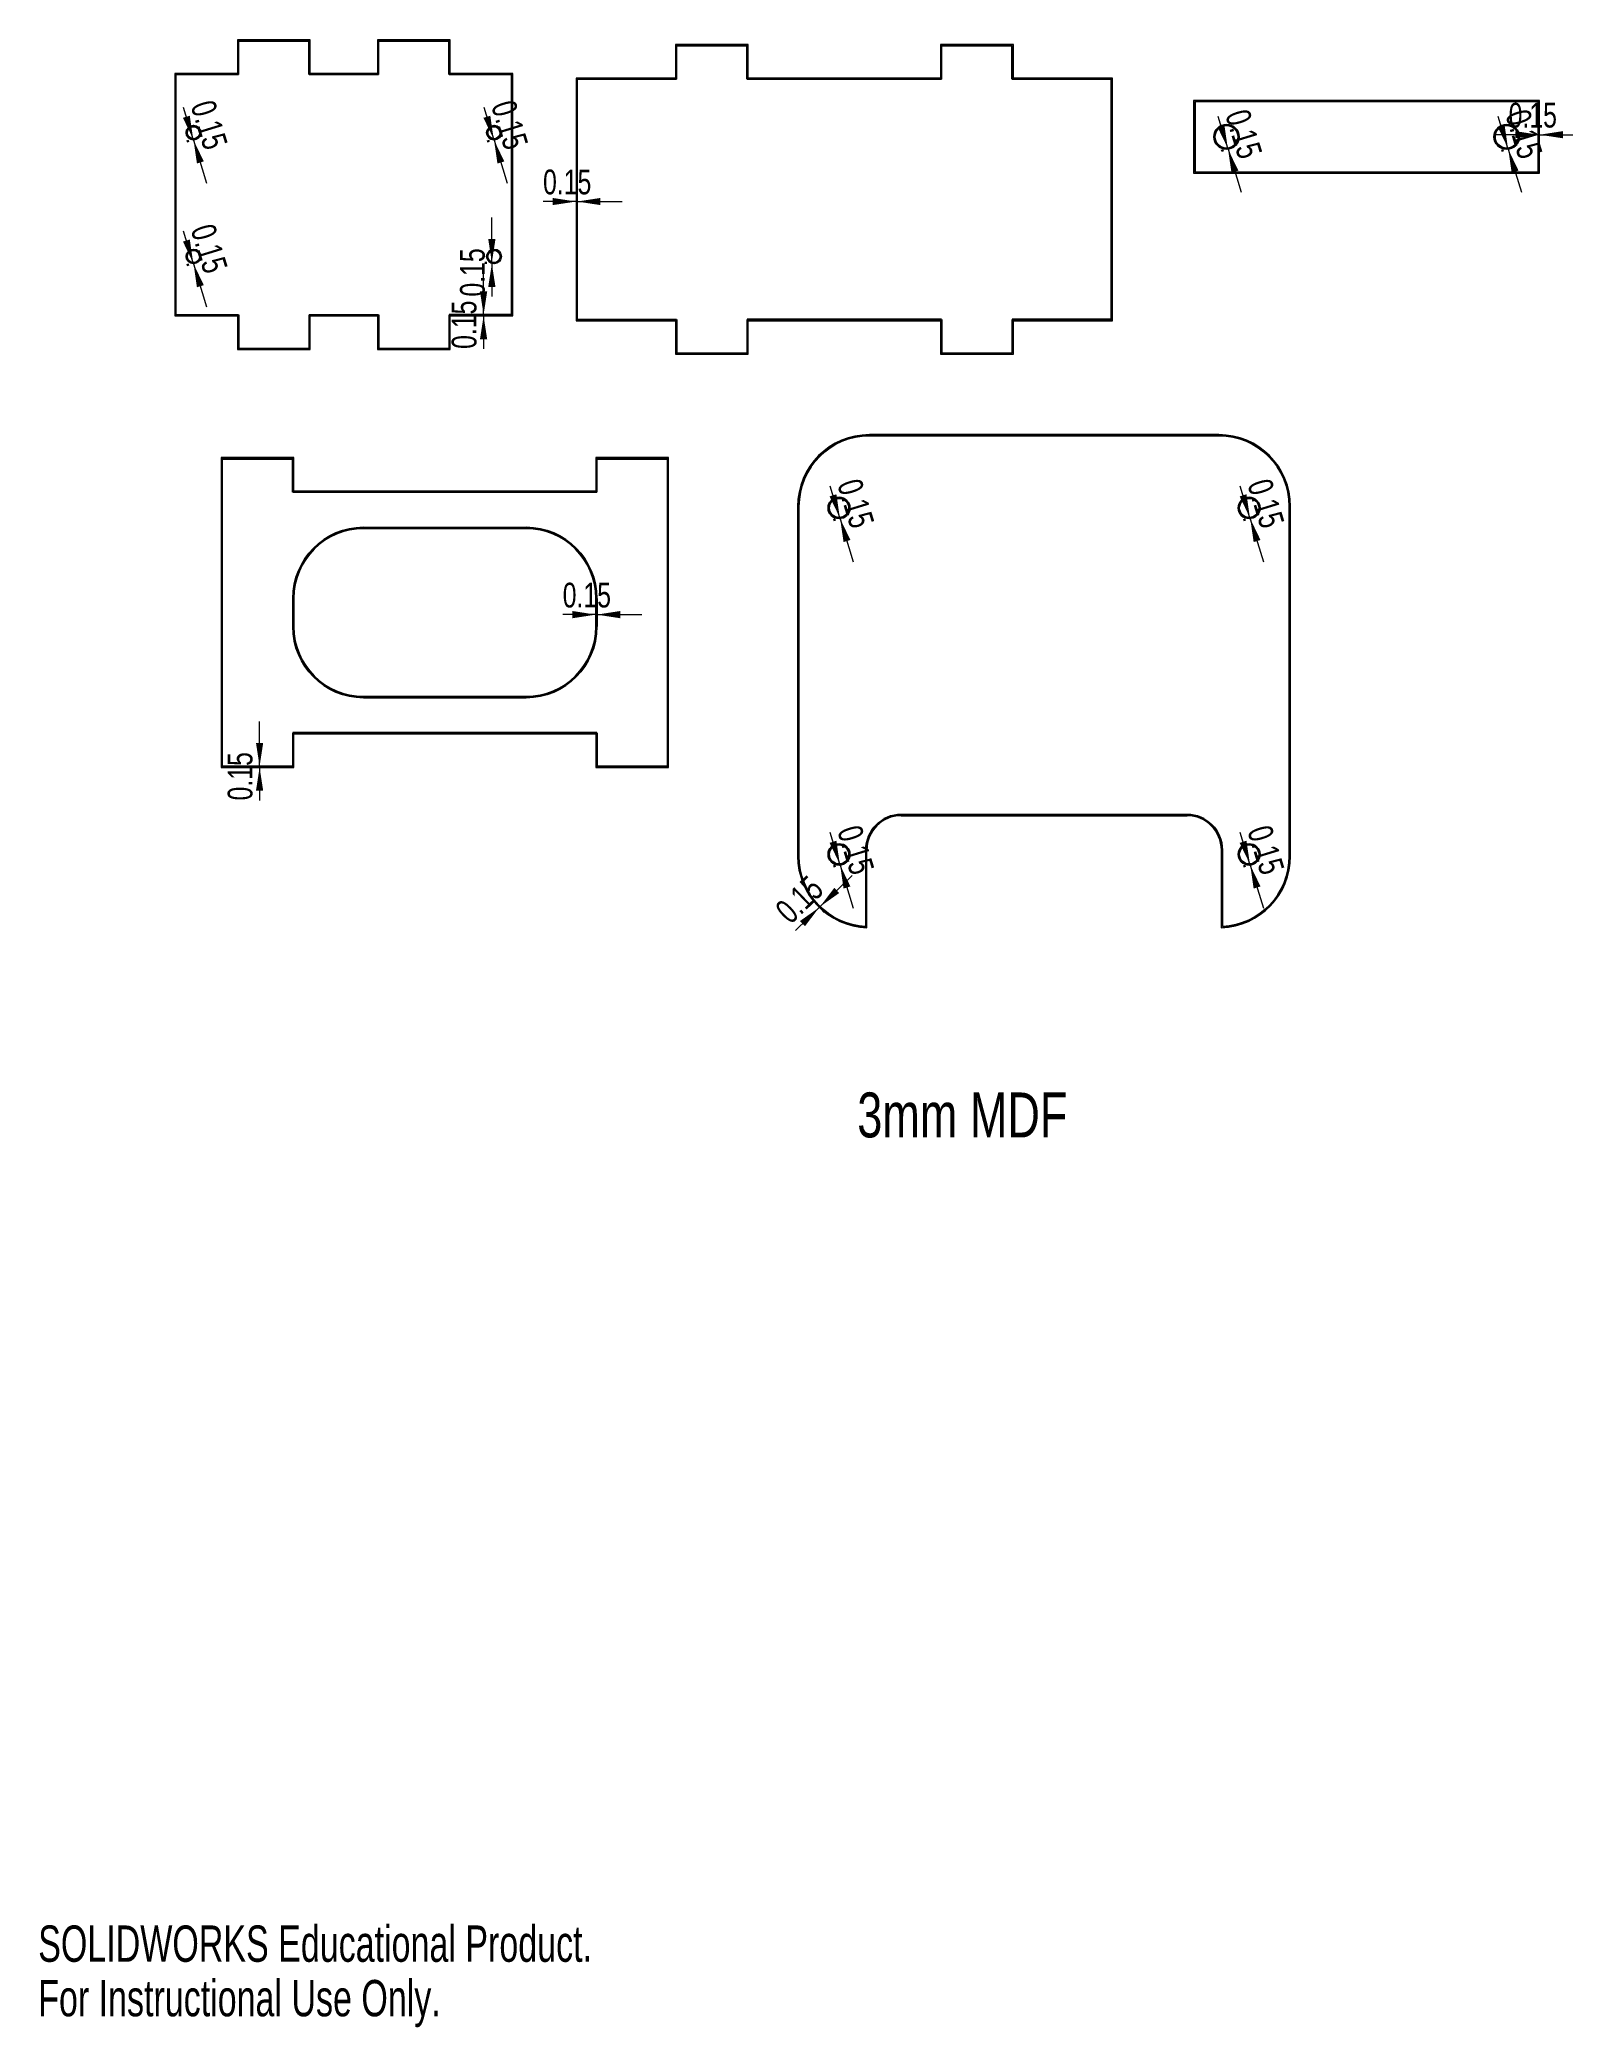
# Model space of a CAD drawing. Header units: millimetres. Extents: x 0 to 217, y 0 to 281.
import ezdxf

# ---------------------------------------------------------------- set-up
doc = ezdxf.new("R2010")
doc.units = ezdxf.units.MM
doc.styles.add('SLDTEXTSTYLE0', font='TXT', dxfattribs={"width": 0.75})
doc.styles.add('SLDTEXTSTYLE1', font='TXT', dxfattribs={"width": 0.7})
doc.dimstyles.new('SLDDIMSTYLE0', dxfattribs={"dimtxt": 3.5, "dimasz": 3.302, "dimexe": 0, "dimexo": 0.0625, "dimgap": 0.875, "dimtad": 1, "dimrnd": 1e-09, "dimdsep": 46, "dimtxsty": 'SLDTEXTSTYLE0', "dimsah": 1, "dimcen": 0.09, "dimadec": 0, "dimazin": 2, "dimtfac": 1, "dimtmove": 0, "dimatfit": 0, "dimfxl": 1, "dimfrac": 2, "dimtolj": 1, "dimtzin": 12, "dimarcsym": 0})

# ---------------------------------------------------------------- blocks, each defined once
blk = doc.blocks.new('_D')
at = {"color": 7, "linetype": 'Continuous', "lineweight": 0}
for p, q in [((62.99, 242.12), (62.99, 248.47)), ((62.99, 241.97), (62.99, 242.12)), ((62.99, 241.97), (62.99, 237.3)), ((63.69, 242.12), (63.99, 242.12)), ((63.69, 241.97), (63.99, 241.97))]:
    blk.add_line(p, q, dxfattribs=at)
at = {"color": 7, "linetype": 'Continuous', "lineweight": 18}
for points in [[(62.99, 242.12), (63.5, 245.43), (62.48, 245.43)], [(62.99, 241.97), (62.48, 238.67), (63.5, 238.67)]]:
    blk.add_solid(points, dxfattribs=at)
at = {"color": 7, "linetype": 'Continuous', "lineweight": 18, "insert": (58.48, 237.3), "char_height": 3.5, "attachment_point": 1, "rotation": 90, "style": 'SLDTEXTSTYLE0'}
blk.add_mtext('0.15', dxfattribs=at)
blk = doc.blocks.new('_D_1')
at = {"color": 7, "linetype": 'Continuous', "lineweight": 0}
for p, q in [((64.16, 249.52), (64.16, 255.87)), ((63.46, 249.52), (63.16, 249.52)), ((63.46, 249.37), (63.16, 249.37)), ((64.16, 249.52), (64.16, 249.37)), ((64.16, 249.37), (64.16, 244.7))]:
    blk.add_line(p, q, dxfattribs=at)
at = {"color": 7, "linetype": 'Continuous', "lineweight": 18}
for points in [[(64.16, 249.52), (64.67, 252.83), (63.65, 252.83)], [(64.16, 249.37), (63.65, 246.07), (64.67, 246.07)]]:
    blk.add_solid(points, dxfattribs=at)
at = {"color": 7, "linetype": 'Continuous', "lineweight": 18, "insert": (59.65, 244.7), "char_height": 3.5, "attachment_point": 1, "rotation": 90, "style": 'SLDTEXTSTYLE0'}
blk.add_mtext('0.15', dxfattribs=at)
blk = doc.blocks.new('_D_2')
at = {"color": 7, "linetype": 'Continuous', "lineweight": 0}
for p, q in [((64.42, 266.97), (63.06, 271.44)), ((63.76, 266.77), (63.47, 266.68)), ((63.8, 266.63), (63.51, 266.54)), ((64.42, 266.97), (64.47, 266.83)), ((64.47, 266.83), (66.32, 260.76))]:
    blk.add_line(p, q, dxfattribs=at)
at = {"color": 7, "linetype": 'Continuous', "lineweight": 18}
for points in [[(64.42, 266.97), (63.94, 270.28), (62.97, 269.98)], [(64.47, 266.83), (64.95, 263.52), (65.92, 263.82)]]:
    blk.add_solid(points, dxfattribs=at)
at = {"color": 7, "linetype": 'Continuous', "lineweight": 18, "insert": (67.37, 272.76), "char_height": 3.5, "attachment_point": 1, "rotation": 287, "style": 'SLDTEXTSTYLE0'}
blk.add_mtext('0.15', dxfattribs=at)
blk = doc.blocks.new('_D_3')
at = {"color": 7, "linetype": 'Continuous', "lineweight": 0}
for p, q in [((21.92, 266.97), (20.56, 271.44)), ((21.26, 266.77), (20.97, 266.68)), ((21.3, 266.63), (21.01, 266.54)), ((21.92, 266.97), (21.97, 266.83)), ((21.97, 266.83), (23.82, 260.76))]:
    blk.add_line(p, q, dxfattribs=at)
at = {"color": 7, "linetype": 'Continuous', "lineweight": 18}
for points in [[(21.92, 266.97), (21.44, 270.28), (20.47, 269.98)], [(21.97, 266.83), (22.45, 263.52), (23.42, 263.82)]]:
    blk.add_solid(points, dxfattribs=at)
at = {"color": 7, "linetype": 'Continuous', "lineweight": 18, "insert": (24.87, 272.76), "char_height": 3.5, "attachment_point": 1, "rotation": 287, "style": 'SLDTEXTSTYLE0'}
blk.add_mtext('0.15', dxfattribs=at)
blk = doc.blocks.new('_D_4')
at = {"color": 7, "linetype": 'Continuous', "lineweight": 0}
for p, q in [((21.92, 249.47), (20.56, 253.94)), ((21.26, 249.27), (20.97, 249.18)), ((21.3, 249.13), (21.01, 249.04)), ((21.92, 249.47), (21.97, 249.33)), ((21.97, 249.33), (23.82, 243.26))]:
    blk.add_line(p, q, dxfattribs=at)
at = {"color": 7, "linetype": 'Continuous', "lineweight": 18}
for points in [[(21.92, 249.47), (21.44, 252.78), (20.47, 252.48)], [(21.97, 249.33), (22.45, 246.02), (23.42, 246.32)]]:
    blk.add_solid(points, dxfattribs=at)
at = {"color": 7, "linetype": 'Continuous', "lineweight": 18, "insert": (24.87, 255.26), "char_height": 3.5, "attachment_point": 1, "rotation": 287, "style": 'SLDTEXTSTYLE0'}
blk.add_mtext('0.15', dxfattribs=at)
blk = doc.blocks.new('_D_5')
at = {"color": 7, "linetype": 'Continuous', "lineweight": 0}
for p, q in [((76.07, 258.14), (71.4, 258.14)), ((76.07, 258.14), (76.22, 258.14)), ((76.07, 257.44), (76.07, 257.14)), ((76.22, 258.14), (82.57, 258.14)), ((76.22, 257.44), (76.22, 257.14))]:
    blk.add_line(p, q, dxfattribs=at)
at = {"color": 7, "linetype": 'Continuous', "lineweight": 18}
for points in [[(76.07, 258.14), (72.77, 258.65), (72.77, 257.64)], [(76.22, 258.14), (79.52, 257.64), (79.52, 258.65)]]:
    blk.add_solid(points, dxfattribs=at)
at = {"color": 7, "linetype": 'Continuous', "lineweight": 18, "insert": (71.4, 262.66), "char_height": 3.5, "attachment_point": 1, "style": 'SLDTEXTSTYLE0'}
blk.add_mtext('0.15', dxfattribs=at)
blk = doc.blocks.new('_D_6')
at = {"color": 7, "linetype": 'Continuous', "lineweight": 0}
for p, q in [((212.19, 267.59), (205.84, 267.59)), ((212.19, 268.29), (212.19, 268.59)), ((212.34, 267.59), (212.19, 267.59)), ((212.34, 268.29), (212.34, 268.59)), ((212.34, 267.59), (217.02, 267.59))]:
    blk.add_line(p, q, dxfattribs=at)
at = {"color": 7, "linetype": 'Continuous', "lineweight": 18}
for points in [[(212.19, 267.59), (208.89, 268.1), (208.89, 267.09)], [(212.34, 267.59), (215.64, 267.09), (215.64, 268.1)]]:
    blk.add_solid(points, dxfattribs=at)
at = {"color": 7, "linetype": 'Continuous', "lineweight": 18, "insert": (207.96, 272.11), "char_height": 3.5, "attachment_point": 1, "style": 'SLDTEXTSTYLE0'}
blk.add_mtext('0.15', dxfattribs=at)
blk = doc.blocks.new('_D_7')
at = {"color": 7, "linetype": 'Continuous', "lineweight": 0}
for p, q in [((168.24, 265.68), (166.87, 270.15)), ((167.57, 265.47), (167.28, 265.38)), ((167.62, 265.33), (167.33, 265.24)), ((168.24, 265.68), (168.28, 265.53)), ((168.28, 265.53), (170.14, 259.46))]:
    blk.add_line(p, q, dxfattribs=at)
at = {"color": 7, "linetype": 'Continuous', "lineweight": 18}
for points in [[(168.24, 265.68), (167.76, 268.98), (166.79, 268.68)], [(168.28, 265.53), (168.76, 262.23), (169.74, 262.52)]]:
    blk.add_solid(points, dxfattribs=at)
at = {"color": 7, "linetype": 'Continuous', "lineweight": 18, "insert": (171.19, 271.47), "char_height": 3.5, "attachment_point": 1, "rotation": 287, "style": 'SLDTEXTSTYLE0'}
blk.add_mtext('0.15', dxfattribs=at)
blk = doc.blocks.new('_D_8')
at = {"color": 7, "linetype": 'Continuous', "lineweight": 0}
for p, q in [((207.87, 265.68), (206.5, 270.15)), ((207.2, 265.47), (206.91, 265.38)), ((207.24, 265.33), (206.96, 265.24)), ((207.87, 265.68), (207.91, 265.53)), ((207.91, 265.53), (209.77, 259.46))]:
    blk.add_line(p, q, dxfattribs=at)
at = {"color": 7, "linetype": 'Continuous', "lineweight": 18}
for points in [[(207.87, 265.68), (207.39, 268.98), (206.42, 268.68)], [(207.91, 265.53), (208.39, 262.23), (209.36, 262.52)]]:
    blk.add_solid(points, dxfattribs=at)
at = {"color": 7, "linetype": 'Continuous', "lineweight": 18, "insert": (210.82, 271.47), "char_height": 3.5, "attachment_point": 1, "rotation": 287, "style": 'SLDTEXTSTYLE0'}
blk.add_mtext('0.15', dxfattribs=at)
blk = doc.blocks.new('_D_9')
at = {"color": 7, "linetype": 'Continuous', "lineweight": 0}
for p, q in [((78.86, 199.72), (74.18, 199.72)), ((78.86, 199.72), (79.01, 199.72)), ((79.01, 199.72), (85.36, 199.72)), ((78.86, 199.02), (78.86, 198.72)), ((79.01, 199.02), (79.01, 198.72))]:
    blk.add_line(p, q, dxfattribs=at)
at = {"color": 7, "linetype": 'Continuous', "lineweight": 18}
for points in [[(78.86, 199.72), (75.56, 200.23), (75.56, 199.21)], [(79.01, 199.72), (82.31, 199.21), (82.31, 200.23)]]:
    blk.add_solid(points, dxfattribs=at)
at = {"color": 7, "linetype": 'Continuous', "lineweight": 18, "insert": (74.18, 204.23), "char_height": 3.5, "attachment_point": 1, "style": 'SLDTEXTSTYLE0'}
blk.add_mtext('0.15', dxfattribs=at)
blk = doc.blocks.new('_D_10')
at = {"color": 7, "linetype": 'Continuous', "lineweight": 0}
for p, q in [((31.31, 178.27), (31.31, 184.62)), ((31.31, 178.12), (31.31, 178.27)), ((31.31, 178.12), (31.31, 173.44)), ((32.01, 178.27), (32.31, 178.27)), ((32.01, 178.12), (32.31, 178.12))]:
    blk.add_line(p, q, dxfattribs=at)
at = {"color": 7, "linetype": 'Continuous', "lineweight": 18}
for points in [[(31.31, 178.27), (31.82, 181.57), (30.8, 181.57)], [(31.31, 178.12), (30.8, 174.82), (31.82, 174.82)]]:
    blk.add_solid(points, dxfattribs=at)
at = {"color": 7, "linetype": 'Continuous', "lineweight": 18, "insert": (26.8, 173.44), "char_height": 3.5, "attachment_point": 1, "rotation": 90, "style": 'SLDTEXTSTYLE0'}
blk.add_mtext('0.15', dxfattribs=at)
blk = doc.blocks.new('_D_11')
at = {"color": 7, "linetype": 'Continuous', "lineweight": 0}
for p, q in [((113.37, 213.43), (112, 217.9)), ((112.7, 213.23), (112.42, 213.14)), ((112.75, 213.08), (112.46, 212.99)), ((113.37, 213.43), (113.42, 213.29)), ((113.42, 213.29), (115.27, 207.21))]:
    blk.add_line(p, q, dxfattribs=at)
at = {"color": 7, "linetype": 'Continuous', "lineweight": 18}
for points in [[(113.37, 213.43), (112.89, 216.74), (111.92, 216.44)], [(113.42, 213.29), (113.9, 209.98), (114.87, 210.28)]]:
    blk.add_solid(points, dxfattribs=at)
at = {"color": 7, "linetype": 'Continuous', "lineweight": 18, "insert": (116.32, 219.22), "char_height": 3.5, "attachment_point": 1, "rotation": 287, "style": 'SLDTEXTSTYLE0'}
blk.add_mtext('0.15', dxfattribs=at)
blk = doc.blocks.new('_D_12')
at = {"color": 7, "linetype": 'Continuous', "lineweight": 0}
for p, q in [((171.37, 213.43), (170, 217.9)), ((170.7, 213.23), (170.42, 213.14)), ((170.75, 213.08), (170.46, 212.99)), ((171.37, 213.43), (171.42, 213.29)), ((171.42, 213.29), (173.27, 207.21))]:
    blk.add_line(p, q, dxfattribs=at)
at = {"color": 7, "linetype": 'Continuous', "lineweight": 18}
for points in [[(171.37, 213.43), (170.89, 216.74), (169.92, 216.44)], [(171.42, 213.29), (171.9, 209.98), (172.87, 210.28)]]:
    blk.add_solid(points, dxfattribs=at)
at = {"color": 7, "linetype": 'Continuous', "lineweight": 18, "insert": (174.32, 219.22), "char_height": 3.5, "attachment_point": 1, "rotation": 287, "style": 'SLDTEXTSTYLE0'}
blk.add_mtext('0.15', dxfattribs=at)
blk = doc.blocks.new('_D_13')
at = {"color": 7, "linetype": 'Continuous', "lineweight": 0}
for p, q in [((113.37, 164.43), (112, 168.9)), ((112.7, 164.23), (112.42, 164.14)), ((112.75, 164.08), (112.46, 163.99)), ((113.37, 164.43), (113.42, 164.29)), ((113.42, 164.29), (115.27, 158.21))]:
    blk.add_line(p, q, dxfattribs=at)
at = {"color": 7, "linetype": 'Continuous', "lineweight": 18}
for points in [[(113.37, 164.43), (112.89, 167.74), (111.92, 167.44)], [(113.42, 164.29), (113.9, 160.98), (114.87, 161.28)]]:
    blk.add_solid(points, dxfattribs=at)
at = {"color": 7, "linetype": 'Continuous', "lineweight": 18, "insert": (116.32, 170.22), "char_height": 3.5, "attachment_point": 1, "rotation": 287, "style": 'SLDTEXTSTYLE0'}
blk.add_mtext('0.15', dxfattribs=at)
blk = doc.blocks.new('_D_14')
at = {"color": 7, "linetype": 'Continuous', "lineweight": 0}
for p, q in [((171.37, 164.43), (170, 168.9)), ((170.7, 164.23), (170.42, 164.14)), ((170.75, 164.08), (170.46, 163.99)), ((171.37, 164.43), (171.42, 164.29)), ((171.42, 164.29), (173.27, 158.21))]:
    blk.add_line(p, q, dxfattribs=at)
at = {"color": 7, "linetype": 'Continuous', "lineweight": 18}
for points in [[(171.37, 164.43), (170.89, 167.74), (169.92, 167.44)], [(171.42, 164.29), (171.9, 160.98), (172.87, 161.28)]]:
    blk.add_solid(points, dxfattribs=at)
at = {"color": 7, "linetype": 'Continuous', "lineweight": 18, "insert": (174.32, 170.22), "char_height": 3.5, "attachment_point": 1, "rotation": 287, "style": 'SLDTEXTSTYLE0'}
blk.add_mtext('0.15', dxfattribs=at)
blk = doc.blocks.new('_D_15')
at = {"color": 7, "linetype": 'Continuous', "lineweight": 0}
for p, q in [((110.57, 158.42), (115.13, 162.83)), ((110.46, 158.31), (107.09, 155.06)), ((110.46, 158.31), (110.57, 158.42)), ((110.94, 157.81), (111.15, 157.59)), ((111.05, 157.91), (111.26, 157.7))]:
    blk.add_line(p, q, dxfattribs=at)
at = {"color": 7, "linetype": 'Continuous', "lineweight": 18}
for points in [[(110.57, 158.42), (113.29, 160.35), (112.59, 161.08)], [(110.46, 158.31), (107.73, 156.38), (108.44, 155.65)]]:
    blk.add_solid(points, dxfattribs=at)
at = {"color": 7, "linetype": 'Continuous', "lineweight": 18, "insert": (103.96, 158.31), "char_height": 3.5, "attachment_point": 1, "rotation": 44.0119, "style": 'SLDTEXTSTYLE0'}
blk.add_mtext('0.15', dxfattribs=at)

msp = doc.modelspace()

# ---------------------------------------------------------------- linework, layer by layer
at = {"color": 7, "linetype": 'Continuous', "lineweight": 18}
for p, q in [((38.463, 281.024), (28.163, 281.024)), ((28.163, 281.024), (28.163, 276.274)), ((38.463, 276.274), (38.463, 281.024)), ((58.263, 281.024), (47.963, 281.024)), ((47.963, 281.024), (47.963, 276.274)), ((58.263, 276.274), (58.263, 281.024)), ((90.112, 280.343), (90.112, 275.593)), ((100.412, 280.343), (90.112, 280.343)), ((100.412, 275.593), (100.412, 280.343)), ((127.612, 280.343), (127.612, 275.593)), ((137.912, 280.343), (127.612, 280.343)), ((137.912, 275.593), (137.912, 280.343)), ((28.163, 276.274), (19.313, 276.274)), ((19.313, 276.274), (19.313, 241.974)), ((47.963, 276.274), (38.463, 276.274)), ((67.113, 276.274), (58.263, 276.274)), ((67.113, 241.974), (67.113, 276.274)), ((76.072, 275.593), (76.072, 241.293)), ((90.112, 275.593), (76.072, 275.593)), ((127.612, 275.593), (100.412, 275.593)), ((151.952, 275.593), (137.912, 275.593)), ((151.952, 241.293), (151.952, 275.593)), ((163.41, 272.443), (163.41, 262.143)), ((212.34, 272.443), (163.41, 272.443)), ((212.34, 262.143), (212.34, 272.443)), ((163.41, 262.143), (212.34, 262.143)), ((19.313, 241.974), (28.163, 241.974)), ((28.163, 241.974), (28.163, 237.224)), ((38.463, 237.224), (38.463, 241.974)), ((38.463, 241.974), (47.963, 241.974)), ((47.963, 241.974), (47.963, 237.224)), ((58.263, 241.974), (67.113, 241.974)), ((58.263, 237.224), (58.263, 241.974)), ((76.072, 241.293), (90.112, 241.293)), ((90.112, 241.293), (90.112, 236.543)), ((100.412, 241.293), (127.612, 241.293)), ((100.412, 236.543), (100.412, 241.293)), ((127.612, 241.293), (127.612, 236.543)), ((137.912, 241.293), (151.952, 241.293)), ((137.912, 236.543), (137.912, 241.293)), ((28.163, 237.224), (38.463, 237.224)), ((47.963, 237.224), (58.263, 237.224)), ((90.112, 236.543), (100.412, 236.543)), ((127.612, 236.543), (137.912, 236.543)), ((166.979, 225.175), (117.549, 225.175)), ((25.859, 221.919), (25.859, 178.119)), ((36.159, 221.919), (25.859, 221.919)), ((36.159, 217.169), (36.159, 221.919)), ((89.159, 221.919), (78.859, 221.919)), ((78.859, 221.919), (78.859, 217.169)), ((89.159, 178.119), (89.159, 221.919)), ((78.859, 217.169), (36.159, 217.169)), ((107.399, 215.025), (107.399, 165.582)), ((177.129, 165.582), (177.129, 215.025)), ((69.009, 211.869), (46.009, 211.869)), ((36.159, 202.019), (36.159, 198.019)), ((78.859, 198.019), (78.859, 202.019)), ((46.009, 188.169), (69.009, 188.169)), ((36.159, 178.119), (36.159, 182.869)), ((36.159, 182.869), (78.859, 182.869)), ((78.859, 182.869), (78.859, 178.119)), ((25.859, 178.119), (36.159, 178.119)), ((78.859, 178.119), (89.159, 178.119)), ((122.043, 171.27), (162.485, 171.27)), ((117.199, 155.438), (117.199, 166.426)), ((167.329, 166.426), (167.329, 155.438))]:
    msp.add_line(p, q, dxfattribs=at)
at = {"color": 7, "linetype": 'Continuous', "lineweight": 25}
for p, q in [((28.313, 276.124), (28.313, 280.874)), ((28.313, 280.874), (38.313, 280.874)), ((38.313, 276.124), (38.313, 280.874)), ((48.113, 280.874), (58.113, 280.874)), ((48.113, 276.124), (48.113, 280.874)), ((58.113, 276.124), (58.113, 280.874)), ((90.262, 275.443), (90.262, 280.193)), ((90.262, 280.193), (100.262, 280.193)), ((100.262, 275.443), (100.262, 280.193)), ((127.762, 280.193), (137.762, 280.193)), ((127.762, 275.443), (127.762, 280.193)), ((137.762, 275.443), (137.762, 280.193)), ((19.463, 242.124), (19.463, 276.124)), ((28.313, 276.124), (19.463, 276.124)), ((48.113, 276.124), (38.313, 276.124)), ((66.963, 276.124), (58.113, 276.124)), ((66.963, 242.124), (66.963, 276.124)), ((76.222, 241.443), (76.222, 275.443)), ((90.262, 275.443), (76.222, 275.443)), ((127.762, 275.443), (100.262, 275.443)), ((151.802, 275.443), (137.762, 275.443)), ((151.802, 241.443), (151.802, 275.443)), ((212.19, 272.293), (163.56, 272.293)), ((163.56, 272.293), (163.56, 262.293)), ((212.19, 262.293), (212.19, 272.293)), ((163.56, 262.293), (212.19, 262.293)), ((19.463, 242.124), (28.313, 242.124)), ((28.313, 242.124), (28.313, 237.374)), ((38.313, 242.124), (48.113, 242.124)), ((38.313, 242.124), (38.313, 237.374)), ((48.113, 242.124), (48.113, 237.374)), ((66.963, 242.124), (58.113, 242.124)), ((58.113, 242.124), (58.113, 237.374)), ((76.222, 241.443), (90.262, 241.443)), ((90.262, 241.443), (90.262, 236.693)), ((127.762, 241.443), (100.262, 241.443)), ((100.262, 241.443), (100.262, 236.693)), ((127.762, 241.443), (127.762, 236.693)), ((151.802, 241.443), (137.762, 241.443)), ((137.762, 241.443), (137.762, 236.693)), ((28.313, 237.374), (38.313, 237.374)), ((48.113, 237.374), (58.113, 237.374)), ((90.262, 236.693), (100.262, 236.693)), ((127.762, 236.693), (137.762, 236.693)), ((166.979, 225.025), (117.549, 225.025)), ((26.009, 178.269), (26.009, 221.769)), ((26.009, 221.769), (36.009, 221.769)), ((36.009, 217.019), (36.009, 221.769)), ((79.009, 221.769), (89.009, 221.769)), ((79.009, 217.019), (79.009, 221.769)), ((89.009, 221.769), (89.009, 178.269)), ((79.009, 217.019), (36.009, 217.019)), ((107.549, 215.025), (107.549, 165.582)), ((176.979, 165.582), (176.979, 215.025)), ((46.009, 212.019), (69.009, 212.019)), ((36.009, 202.019), (36.009, 198.019)), ((79.009, 202.019), (79.009, 198.019)), ((46.009, 188.019), (69.009, 188.019)), ((79.009, 183.019), (36.009, 183.019)), ((36.009, 183.019), (36.009, 178.269)), ((79.009, 183.019), (79.009, 178.269)), ((26.009, 178.269), (36.009, 178.269)), ((79.009, 178.269), (89.009, 178.269)), ((162.485, 171.42), (122.043, 171.42)), ((117.049, 166.426), (117.049, 155.594)), ((167.479, 155.594), (167.479, 166.426))]:
    msp.add_line(p, q, dxfattribs=at)
for centre, radius in [((21.963, 267.874), 1), ((64.463, 267.874), 1), ((168.06, 267.293), 1.75), ((207.689, 267.293), 1.75), ((21.963, 250.374), 1), ((64.463, 250.374), 1), ((113.264, 214.81), 1.5), ((171.264, 214.81), 1.5), ((113.264, 165.81), 1.5), ((171.264, 165.81), 1.5)]:
    msp.add_circle(centre, radius, dxfattribs=at)
at = {"color": 7, "linetype": 'Continuous', "lineweight": 18}
for centre, radius in [((21.963, 267.874), 0.85), ((64.463, 267.874), 0.85), ((168.06, 267.293), 1.6), ((207.689, 267.293), 1.6), ((21.963, 250.374), 0.85), ((64.463, 250.374), 0.85), ((113.264, 214.81), 1.35), ((171.264, 214.81), 1.35), ((113.264, 165.81), 1.35), ((171.264, 165.81), 1.35)]:
    msp.add_circle(centre, radius, dxfattribs=at)
for centre, radius, start, end in [((117.549, 215.025), 10.15, 90, 180), ((166.979, 215.025), 10.15, 0, 90), ((46.009, 202.019), 9.85, 90, 180), ((69.009, 202.019), 9.85, 0, 90), ((46.009, 198.019), 9.85, 180, 270), ((69.009, 198.019), 9.85, 270, 0), ((122.043, 166.426), 4.845, 90, 180), ((162.485, 166.426), 4.845, 0, 90), ((117.549, 165.582), 10.15, 180, 268.02389), ((166.979, 165.582), 10.15, 271.97611, 0)]:
    msp.add_arc(centre, radius, start, end, dxfattribs=at)
at = {"color": 7, "linetype": 'Continuous', "lineweight": 25}
for centre, radius, start, end in [((117.549, 215.025), 10, 90, 180), ((166.979, 215.025), 10, 0, 90), ((46.009, 202.019), 10, 90, 180), ((69.009, 202.019), 10, 0, 90), ((46.009, 198.019), 10, 180, 270), ((69.009, 198.019), 10, 270, 0), ((122.043, 166.426), 4.995, 90, 180), ((162.485, 166.426), 4.995, 0, 90), ((117.549, 165.582), 10, 180, 267.13402), ((166.979, 165.582), 10, 272.86598, 0)]:
    msp.add_arc(centre, radius, start, end, dxfattribs=at)

# ---------------------------------------------------------------- texts
at = {"color": 7, "linetype": 'Continuous', "lineweight": 0, "insert": (115.842, 132.138), "char_height": 6.35, "attachment_point": 1, "style": 'SLDTEXTSTYLE0'}
msp.add_mtext('3mm MDF', dxfattribs=at)
at = {"color": 7, "linetype": 'Continuous', "char_height": 5.1381, "attachment_point": 1, "style": 'SLDTEXTSTYLE1'}
for s, insert in [('SOLIDWORKS Educational Product.', (0, 14.331)), ('For Instructional Use Only.', (0, 6.623))]:
    msp.add_mtext(s, dxfattribs=dict(at, insert=insert))

# ---------------------------------------------------------------- dimensions: what is measured, and where the dimension line sits
at = {"color": 7, "linetype": 'Continuous', "lineweight": 18}
for base, p1, p2, angle, picture, middle in [((21.968, 266.83), (22.211, 267.061), (22.255, 266.918), 287, '_D_3', (21.881, 267.117)), ((64.468, 266.83), (64.711, 267.061), (64.755, 266.918), 287, '_D_2', (64.381, 267.117)), ((168.285, 265.532), (168.528, 265.763), (168.572, 265.62), 287, '_D_7', (168.197, 265.819)), ((207.913, 265.532), (208.156, 265.763), (208.2, 265.62), 287, '_D_8', (207.826, 265.819)), ((64.163, 249.374), (64.463, 249.524), (64.463, 249.374), 90, '_D_1', (64.163, 249.224)), ((21.968, 249.33), (22.211, 249.561), (22.255, 249.418), 287, '_D_4', (21.881, 249.617)), ((62.988, 242.124), (62.688, 241.974), (62.688, 242.124), 90, '_D', (62.988, 241.824)), ((113.416, 213.287), (113.659, 213.519), (113.703, 213.375), 287, '_D_11', (113.328, 213.574)), ((171.416, 213.287), (171.659, 213.519), (171.703, 213.375), 287, '_D_12', (171.328, 213.574)), ((31.309, 178.269), (31.009, 178.119), (31.009, 178.269), 90, '_D_10', (31.309, 177.969)), ((113.416, 164.287), (113.659, 164.519), (113.703, 164.375), 287, '_D_13', (113.328, 164.574)), ((171.416, 164.287), (171.659, 164.519), (171.703, 164.375), 287, '_D_14', (171.328, 164.574)), ((110.565, 158.418), (110.249, 158.529), (110.357, 158.634), 44.01195, '_D_15', (110.349, 158.209))]:
    dim = msp.add_linear_dim(base=base, p1=p1, p2=p2, angle=angle, dimstyle='SLDDIMSTYLE0', dxfattribs=at)
    dim.commit()
    dim.dimension.update_dxf_attribs({"geometry": picture, "text_midpoint": middle, "dimtype": 160})
for base, p1, p2, picture, middle in [((212.19, 267.593), (212.34, 267.293), (212.19, 267.293), '_D_6', (212.49, 267.593)), ((76.222, 258.143), (76.072, 258.443), (76.222, 258.443), '_D_5', (75.922, 258.143)), ((79.009, 199.719), (78.859, 200.019), (79.009, 200.019), '_D_9', (78.709, 199.719))]:
    dim = msp.add_linear_dim(base=base, p1=p1, p2=p2, dimstyle='SLDDIMSTYLE0', dxfattribs=at)
    dim.commit()
    dim.dimension.update_dxf_attribs({"geometry": picture, "text_midpoint": middle, "dimtype": 160})

doc.saveas('drawing.dxf')
